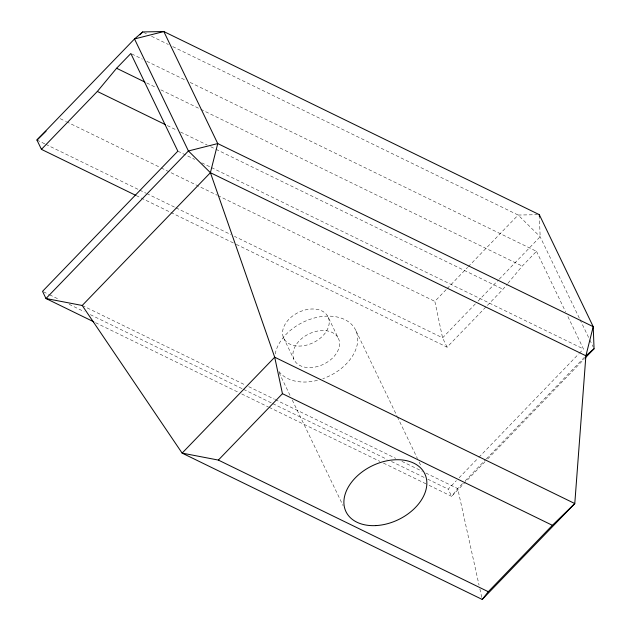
<?xml version="1.0" encoding="UTF-8"?>
<svg xmlns="http://www.w3.org/2000/svg" width="631" height="631" viewBox="0 0 631 631"><rect width="100%" height="100%" fill="white"/><g stroke="black" fill="none" stroke-linecap="round" stroke-linejoin="round"><path stroke-width="0.47" stroke-dasharray="3.15 2.37" d="M236.286 244.371L447.079 347.168L502.978 289.258L507.332 284.021M507.947 283.272L522.239 266.077L536.484 251.319L190.183 82.448M447.079 347.168L442.583 337.83L434.838 301.366L446.448 289.337M447.127 288.627L467.618 267.402M468.297 266.692L518.154 215.045L537.391 214.69M475.332 303.905L442.583 337.83L234.448 236.333M478.061 301.082L498.529 279.872M499.208 279.17L540.144 236.759L539.387 216.575M485.018 461.734L451.63 496.329L448.176 489.151L456.371 480.648M459.108 477.817L478.243 457.996M478.929 457.294L578.698 353.936M579.384 353.226L583.478 348.975L567.245 315.24M462.476 483.638L457.704 488.583L451.63 496.329L426.832 484.237M465.205 480.814L485.657 459.62M486.343 458.918L585.891 355.789M487.747 458.911L584.519 358.668M143.56 32.378L147.102 34.106M151.527 36.259L168.359 44.47M172.784 46.623L518.154 215.045L540.144 236.759L579.629 318.789M131.729 53.943L142.354 59.125M146.778 61.286L185.751 80.287M146.707 82.945L156.456 87.701M160.881 89.862L199.853 108.863M200.737 109.297L522.239 266.077M167.31 125.561L177.051 130.317M180.592 132.045L207.165 144.996M210.707 146.723L215.132 148.884M216.015 149.318L502.978 289.258M177.839 151.164L194.663 159.375M201.754 162.83L210.612 167.144M211.495 167.578L583.478 348.975M60.237 118.691L65.553 121.278M66.436 121.712L160.306 167.491M161.197 167.925L216.985 195.129M217.869 195.563L434.838 301.366M36.945 140.019L44.911 143.907M45.795 144.341L138.796 189.686M139.68 190.12L145.879 193.141M146.763 193.575L175.11 207.394M175.994 207.828L230.907 234.606M136.201 195.571L235.395 243.945M82.219 305.475L245.167 384.942M248.709 386.669L274.39 399.186M275.274 399.62L395.716 458.351M401.915 461.371L422.281 471.31M425.822 473.037L457.704 488.583L479.039 585.111M43.421 291.767L48.729 294.361M49.62 294.795L59.361 299.544M69.102 304.292L84.16 311.635M90.359 314.656L242.698 388.948M243.582 389.382L271.922 403.201M272.805 403.635L387.063 459.344M391.488 461.506L424.261 477.486M427.802 479.213L448.176 489.151M95.589 322.701L238.179 392.237M241.72 393.965L268.293 406.924M269.177 407.358L379.886 461.348M383.435 463.075L425.941 483.803M580.047 319.672L589.386 339.076M589.811 339.959L593.211 347.018M536.484 251.319L565.534 311.69M356.002 330.873L396.962 415.979M397.388 416.862L417.438 458.532M419.142 462.073L421.279 466.506M328.246 317.298A24.593 16.84 -25.7 0 1 300.49 346.048A24.593 16.84 -25.7 0 1 288.919 319.262A24.593 16.84 -25.7 0 1 328.246 317.298L338.61 338.839A24.593 16.84 -25.7 0 1 310.854 367.589A24.593 16.84 -25.7 0 1 299.291 340.803A24.593 16.84 -25.7 0 1 338.61 338.839M283.524 337.774L293.896 359.315M279.06 372.598L290.157 395.645M292.287 400.078L343.059 505.573M479.883 588.936L481.784 597.541M275.211 353.952A43.728 29.933 -25.7 0 1 318.095 317.133A43.728 29.933 -25.7 0 1 357.667 337.703A43.728 29.933 -25.7 0 1 322.835 378.71M317.432 380.343A43.728 29.933 -25.7 0 1 278.973 371.517"/><path stroke-width="0.95" d="M41.433 149.358L97.34 91.44L116.601 68.266L130.838 53.509L177.839 151.164L42.529 291.341L45.984 298.518L82.219 305.475L210.407 172.689L217.742 143.568L163.831 31.55L142.677 31.944L134.506 38.948L36.945 140.019L41.433 149.358L135.318 195.137M82.219 305.475L182.122 453.113L482.21 599.45L488.284 591.704L552.377 525.308L574.786 503.546L585.891 355.789L593.219 326.669L539.308 214.65L163.831 31.55L134.506 38.948L188.417 150.967L210.407 172.689L585.891 355.789L594.055 348.777L593.219 326.669L217.742 143.568L188.417 150.967L45.984 298.518L93.814 321.842M139.94 34.776L142.677 31.944M482.21 599.45L574.786 503.546L274.706 357.209L182.122 453.113L218.358 460.078L282.451 393.681L274.706 357.209L210.407 172.689M585.197 357.958L594.055 348.777M36.945 140.019L46.047 131.177M116.601 68.266L144.941 82.085M97.34 91.44L165.535 124.701M282.451 393.681L552.377 525.308M218.358 460.078L488.284 591.704M539.308 214.65L539.387 216.575M375.776 525.599A43.728 29.933 -25.7 0 0 425.12 474.488A43.728 29.933 -25.7 0 0 355.214 477.982A43.728 29.933 -25.7 0 0 375.776 525.599"/></g></svg>
